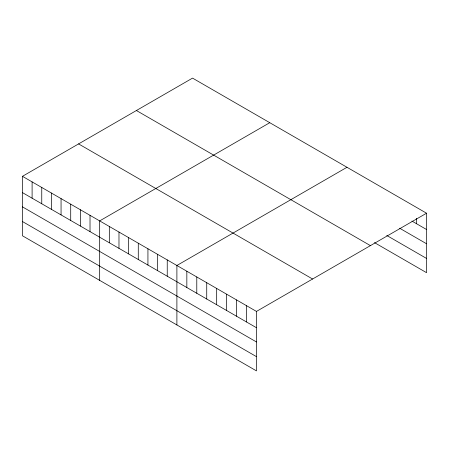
<?xml version="1.0" encoding="UTF-8"?>
<svg xmlns="http://www.w3.org/2000/svg" width="449" height="449" viewBox="0 0 449 449"><rect width="100%" height="100%" fill="white"/><g stroke="black" fill="none" stroke-linecap="round" stroke-linejoin="round"><path stroke-width="0.67" d="M22.45 176.317L256.458 311.421L256.458 370.885L22.45 235.781L22.45 176.317L192.542 78.115L426.55 213.219L426.55 272.683L374.483 242.623M269.765 122.7L99.672 220.902L99.672 280.367M346.987 167.281L176.895 265.482L176.895 324.953M256.458 311.421L426.55 213.219M411.924 221.071L426.55 229.512M399.638 228.221L426.55 243.762M386.769 235.467L426.55 258.439M136.412 110.521L370.419 245.625M78.581 143.91L312.588 279.014M22.45 192.615L256.458 327.719M22.45 206.86L256.458 341.964M22.45 221.537L256.458 356.641M416.605 218.337L416.605 223.77M246.512 305.679L246.512 321.978M236.567 299.938L236.567 316.236M226.622 294.196L226.622 310.495M216.676 288.454L216.676 304.748M206.731 282.713L206.731 299.006M196.785 276.971L196.785 293.264M186.84 271.23L186.84 287.523M167.241 259.915L167.241 276.208M157.588 254.342L157.588 270.635M147.934 248.768L147.934 265.062M138.281 243.195L138.281 259.488M128.627 237.622L128.627 253.921M118.979 232.049L118.979 248.348M109.326 226.476L109.326 242.774M90.019 215.329L90.019 231.628M80.365 209.756L80.365 226.055M70.712 204.183L70.712 220.481M61.058 198.61L61.058 214.908M51.41 193.036L51.41 209.335M41.757 187.463L41.757 203.762M32.104 181.89L32.104 198.189"/></g></svg>
